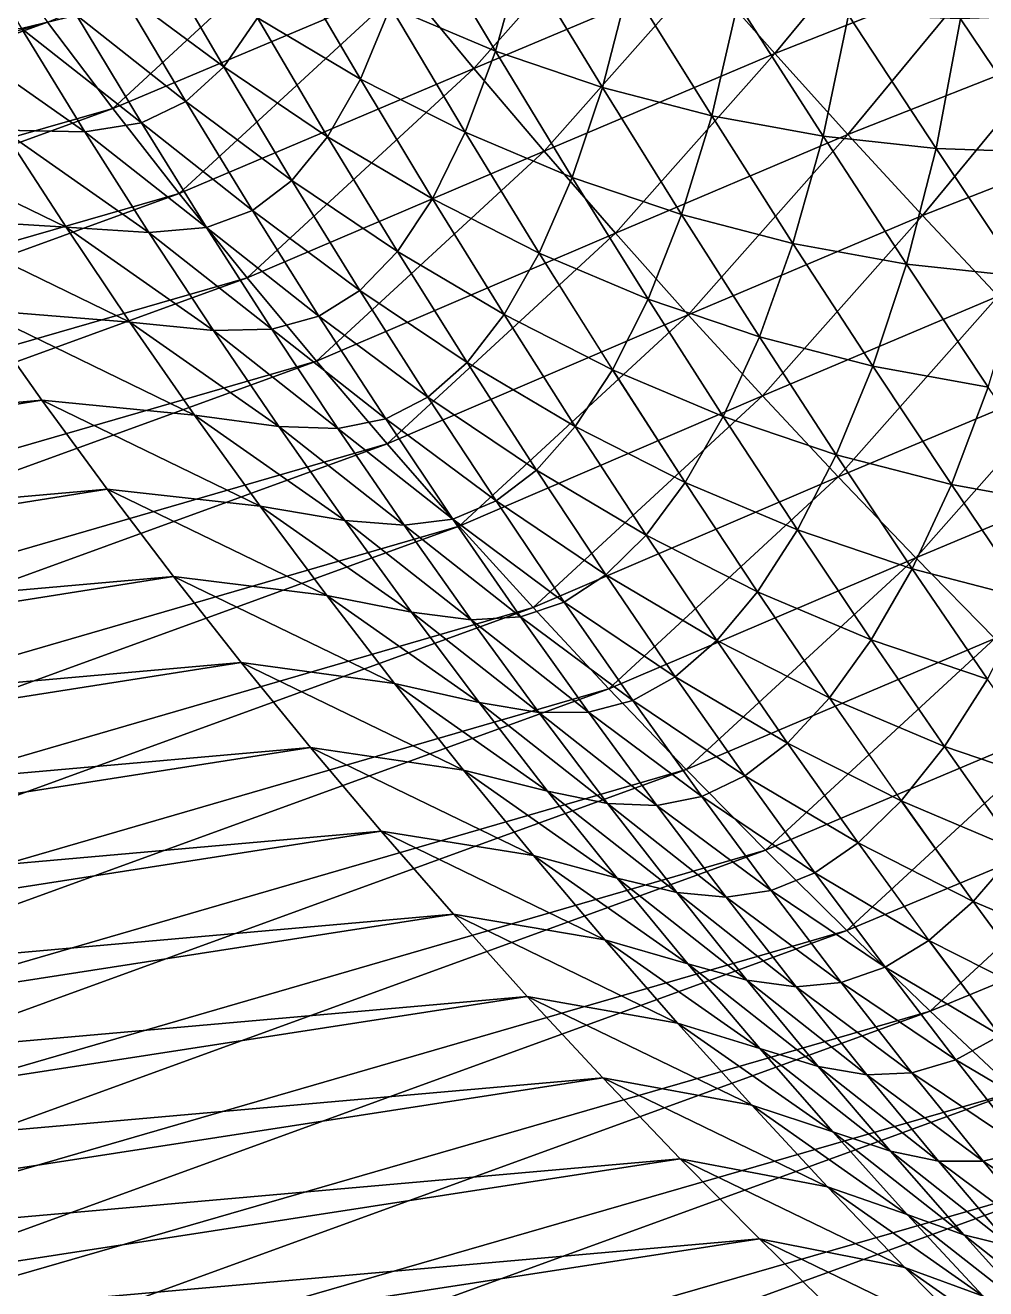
# Model space of a CAD drawing. Header units: metres. Extents: x -232 to 179, y -162 to 161.
# Drawn here: x -141.7 to -96.7, y -42.6 to 16.6 of the extents above; entities that cross this region are included whole.
import ezdxf

# ---------------------------------------------------------------- set-up
doc = ezdxf.new("R2010")
doc.units = ezdxf.units.M

msp = doc.modelspace()

# ---------------------------------------------------------------- linework, layer by layer
for points in [[(-123.93057, 18.436563, -687.2847), (-113.301544, 22.899097, -679.61456), (-120.70436, 14.535383, -680.35535), (-120.70426, 14.535483, -680.3552)], [(-109.98924, 19.06231, -672.77), (-120.70436, 14.535383, -680.35535), (-113.301544, 22.899097, -679.61456), (-113.301445, 22.899197, -679.61444)], [(-109.98924, 19.06231, -672.77), (-100.31637, 22.874342, -665.081), (-106.62234, 15.245121, -666.0044), (-106.62224, 15.245221, -666.0043)], [(-96.87651, 19.089619, -658.3832), (-106.62234, 15.245121, -666.0044), (-100.31637, 22.874342, -665.081), (-100.31627, 22.874441, -665.0809)], [(-140.67047, 16.711937, -701.2429), (-127.10325, 22.374598, -694.3119), (-137.61623, 12.66824, -694.1061), (-137.61612, 12.66834, -694.10596)], [(-123.93057, 18.436563, -687.2847), (-137.61623, 12.66824, -694.1061), (-127.10325, 22.374598, -694.3119), (-127.10315, 22.374697, -694.31177)], [(-96.87651, 19.089619, -658.3832), (-87.5281, 22.40032, -650.8835), (-93.379425, 15.30895, -651.7474), (-93.379326, 15.309051, -651.74725)], [(-141.8992, 16.410225, -771.01294), (-139.31757, 17.03048, -784.5432), (-144.8579, 21.390797, -778.9458), (-144.85779, 21.390896, -778.9457)], [(-123.36061, 21.492264, -843.8396), (-124.61569, 17.419575, -831.6892), (-119.701904, 15.342449, -835.61664), (-119.701805, 15.342549, -835.6165)], [(-119.701904, 15.342449, -835.61664), (-118.45021, 19.824188, -847.52826), (-123.36061, 21.492264, -843.8396), (-123.36051, 21.492363, -843.8395)], [(-140.67047, 16.711937, -701.2429), (-207.44894, -2.3982658, -686.5852), (-143.66872, 20.812828, -708.49963), (-143.66861, 20.812927, -708.4995)], [(-135.62943, 20.124596, -810.5996), (-137.311, 18.254257, -797.6897), (-132.4237, 14.618065, -802.5056), (-132.4236, 14.618165, -802.5055)], [(-132.4237, 14.618065, -802.5056), (-130.8488, 16.902214, -815.11664), (-135.62943, 20.124596, -810.5996), (-135.62932, 20.124695, -810.5995)], [(-129.4315, 19.864582, -827.6029), (-130.8488, 16.902214, -815.11664), (-126.02142, 14.040588, -819.4507), (-126.021324, 14.0406885, -819.45056)], [(-126.02142, 14.040588, -819.4507), (-124.61569, 17.419575, -831.6892), (-129.4315, 19.864582, -827.6029), (-129.4314, 19.864681, -827.6028)], [(-118.45021, 19.824188, -847.52826), (-119.701904, 15.342449, -835.61664), (-114.68512, 13.638233, -839.3852), (-114.68502, 13.638333, -839.3851)], [(-114.68512, 13.638233, -839.3852), (-113.441696, 18.52481, -851.05774), (-118.45021, 19.824188, -847.52826), (-118.45011, 19.824287, -847.52814)], [(-120.70436, 14.535383, -680.35535), (-109.98924, 19.06231, -672.77), (-117.42119, 10.665674, -673.5137), (-117.42109, 10.665774, -673.51355)], [(-106.62234, 15.245121, -666.0044), (-117.42119, 10.665674, -673.5137), (-109.98924, 19.06231, -672.77), (-109.98914, 19.062408, -672.7699)], [(-106.62234, 15.245121, -666.0044), (-96.87651, 19.089619, -658.3832), (-103.19714, 11.442658, -659.30865), (-103.197044, 11.442759, -659.30853)], [(-93.379425, 15.30895, -651.7474), (-103.19714, 11.442658, -659.30865), (-96.87651, 19.089619, -658.3832), (-96.87641, 19.089718, -658.38306)], [(-137.61623, 12.66824, -694.1061), (-123.93057, 18.436563, -687.2847), (-134.50285, 8.675446, -687.0778), (-134.50275, 8.675546, -687.0777)], [(-120.70436, 14.535383, -680.35535), (-134.50285, 8.675446, -687.0778), (-123.93057, 18.436563, -687.2847), (-123.93047, 18.436663, -687.2846)], [(-113.441696, 18.52481, -851.05774), (-114.68512, 13.638233, -839.3852), (-109.568085, 12.310699, -842.9911), (-109.567986, 12.3108, -842.99097)], [(-109.568085, 12.310699, -842.9911), (-108.343094, 17.596668, -854.42206), (-113.441696, 18.52481, -851.05774), (-113.4416, 18.52491, -851.0576)], [(-137.311, 18.254257, -797.6897), (-139.31757, 17.03048, -784.5432), (-134.19682, 12.98904, -789.7233), (-134.19672, 12.9891405, -789.7232)], [(-134.19682, 12.98904, -789.7233), (-132.4237, 14.618065, -802.5056), (-137.311, 18.254257, -797.6897), (-137.3109, 18.254356, -797.6896)], [(-124.61569, 17.419575, -831.6892), (-126.02142, 14.040588, -819.4507), (-121.11122, 11.547672, -823.617), (-121.11112, 11.547772, -823.6169)], [(-121.11122, 11.547672, -823.617), (-119.701904, 15.342449, -835.61664), (-124.61569, 17.419575, -831.6892), (-124.61559, 17.419674, -831.6891)], [(-108.343094, 17.596668, -854.42206), (-109.568085, 12.310699, -842.9911), (-104.35902, 11.36245, -846.42834), (-104.35892, 11.36255, -846.4282)], [(-104.35902, 11.36245, -846.42834), (-103.16611, 17.041046, -857.6141), (-108.343094, 17.596668, -854.42206), (-108.342995, 17.596767, -854.42194)], [(-207.44894, -2.3982658, -686.5852), (-140.67047, 16.711937, -701.2429), (-204.92824, -6.672943, -679.16437), (-204.92813, -6.672843, -679.16425)], [(-137.61623, 12.66824, -694.1061), (-204.92824, -6.672943, -679.16437), (-140.67047, 16.711937, -701.2429), (-140.67036, 16.712036, -701.2428)], [(-139.31757, 17.03048, -784.5432), (-141.8992, 16.410225, -771.01294), (-136.27837, 11.9865265, -776.6917), (-136.27826, 11.986627, -776.6916)], [(-136.27837, 11.9865265, -776.6917), (-134.19682, 12.98904, -789.7233), (-139.31757, 17.03048, -784.5432), (-139.31746, 17.030579, -784.5431)], [(-130.8488, 16.902214, -815.11664), (-132.4237, 14.618065, -802.5056), (-127.55827, 11.33852, -807.10284), (-127.558174, 11.33862, -807.1027)], [(-127.55827, 11.33852, -807.10284), (-126.02142, 14.040588, -819.4507), (-130.8488, 16.902214, -815.11664), (-130.8487, 16.902313, -815.1165)], [(-103.16611, 17.041046, -857.6141), (-104.35902, 11.36245, -846.42834), (-99.06986, 10.794792, -849.6896), (-99.06976, 10.794892, -849.68945)], [(-99.06986, 10.794792, -849.6896), (-97.92525, 16.857937, -860.62573), (-103.16611, 17.041046, -857.6141), (-103.16601, 17.041145, -857.61395)], [(-97.92525, 16.857937, -860.62573), (-99.06986, 10.794792, -849.6896), (-93.71547, 10.607712, -852.7664), (-93.71537, 10.607812, -852.7663)], [(-93.71547, 10.607712, -852.7664), (-92.63698, 17.046082, -863.4486), (-97.92525, 16.857937, -860.62573), (-97.92515, 16.858036, -860.6256)], [(-141.8992, 16.410225, -771.01294), (-145.6723, 16.307644, -756.77686), (-138.92297, 11.568291, -763.2641), (-138.92287, 11.568391, -763.264)], [(-142.75412, 11.648586, -749.11725), (-138.92297, 11.568291, -763.2641), (-145.6723, 16.307644, -756.77686), (-145.6722, 16.307743, -756.77673)], [(-138.92297, 11.568291, -763.2641), (-136.27837, 11.9865265, -776.6917), (-141.8992, 16.410225, -771.01294), (-141.8991, 16.410324, -771.0128)], [(-119.701904, 15.342449, -835.61664), (-121.11122, 11.547672, -823.617), (-116.10115, 9.429836, -827.62146), (-116.10105, 9.429936, -827.62134)], [(-116.10115, 9.429836, -827.62146), (-114.68512, 13.638233, -839.3852), (-119.701904, 15.342449, -835.61664), (-119.701805, 15.342549, -835.6165)], [(-117.42119, 10.665674, -673.5137), (-106.62234, 15.245121, -666.0044), (-114.0775, 6.8222694, -666.75037), (-114.0774, 6.8223696, -666.75024)], [(-103.19714, 11.442658, -659.30865), (-114.0775, 6.8222694, -666.75037), (-106.62234, 15.245121, -666.0044), (-106.62224, 15.245221, -666.0043)], [(-103.19714, 11.442658, -659.30865), (-93.379425, 15.30895, -651.7474), (-99.70981, 7.6501966, -652.6743), (-99.70971, 7.6502967, -652.6742)], [(-89.821075, 11.527725, -645.16534), (-99.70981, 7.6501966, -652.6743), (-93.379425, 15.30895, -651.7474), (-93.379326, 15.309051, -651.74725)], [(-134.50285, 8.675446, -687.0778), (-120.70436, 14.535383, -680.35535), (-131.32713, 4.727659, -680.1474), (-131.32703, 4.7277594, -680.1473)], [(-132.4237, 14.618065, -802.5056), (-134.19682, 12.98904, -789.7233), (-129.23102, 9.294445, -794.61664), (-129.23091, 9.294545, -794.6165)], [(-129.23102, 9.294445, -794.61664), (-127.55827, 11.33852, -807.10284), (-132.4237, 14.618065, -802.5056), (-132.4236, 14.618165, -802.5055)], [(-117.42119, 10.665674, -673.5137), (-131.32713, 4.727659, -680.1474), (-120.70436, 14.535383, -680.35535), (-120.70426, 14.535483, -680.3552)], [(-126.02142, 14.040588, -819.4507), (-127.55827, 11.33852, -807.10284), (-122.64526, 8.426125, -811.51373), (-122.645164, 8.426225, -811.5136)], [(-122.64526, 8.426125, -811.51373), (-121.11122, 11.547672, -823.617), (-126.02142, 14.040588, -819.4507), (-126.021324, 14.0406885, -819.45056)], [(-114.68512, 13.638233, -839.3852), (-116.10115, 9.429836, -827.62146), (-110.98604, 7.6922264, -831.46387), (-110.98594, 7.6923265, -831.46375)], [(-110.98604, 7.6922264, -831.46387), (-109.568085, 12.310699, -842.9911), (-114.68512, 13.638233, -839.3852), (-114.68502, 13.638333, -839.3851)], [(-204.92824, -6.672943, -679.16437), (-137.61623, 12.66824, -694.1061), (-202.29451, -10.869671, -671.88306), (-202.2944, -10.869571, -671.88293)], [(-134.50285, 8.675446, -687.0778), (-202.29451, -10.869671, -671.88306), (-137.61623, 12.66824, -694.1061), (-137.61612, 12.66834, -694.10596)], [(-134.19682, 12.98904, -789.7233), (-136.27837, 11.9865265, -776.6917), (-131.08318, 7.886345, -781.9471), (-131.08307, 7.886445, -781.94696)], [(-131.08318, 7.886345, -781.9471), (-129.23102, 9.294445, -794.61664), (-134.19682, 12.98904, -789.7233), (-134.19672, 12.9891405, -789.7232)], [(-146.87737, 7.5369186, -725.8457), (-139.80276, 7.1004333, -741.6145), (-149.77057, 11.937614, -733.2862), (-149.77046, 11.937715, -733.2861)], [(-142.75412, 11.648586, -749.11725), (-149.77057, 11.937614, -733.2862), (-139.80276, 7.1004333, -741.6145), (-139.80266, 7.1005335, -741.6144)], [(-136.27837, 11.9865265, -776.6917), (-138.92297, 11.568291, -763.2641), (-133.2283, 7.086479, -769.01746), (-133.2282, 7.0865793, -769.01733)], [(-133.2283, 7.086479, -769.01746), (-131.08318, 7.886345, -781.9471), (-136.27837, 11.9865265, -776.6917), (-136.27826, 11.986627, -776.6916)], [(-109.568085, 12.310699, -842.9911), (-110.98604, 7.6922264, -831.46387), (-105.768745, 6.3386765, -835.14044), (-105.76865, 6.3387766, -835.1403)], [(-105.768745, 6.3386765, -835.14044), (-104.35902, 11.36245, -846.42834), (-109.568085, 12.310699, -842.9911), (-109.567986, 12.3108, -842.99097)], [(-139.80276, 7.1004333, -741.6145), (-135.92485, 6.8530846, -755.6814), (-142.75412, 11.648586, -749.11725), (-142.75401, 11.648686, -749.1171)], [(-138.92297, 11.568291, -763.2641), (-142.75412, 11.648586, -749.11725), (-135.92485, 6.8530846, -755.6814), (-135.92474, 6.8531847, -755.6813)], [(-135.92485, 6.8530846, -755.6814), (-133.2283, 7.086479, -769.01746), (-138.92297, 11.568291, -763.2641), (-138.92287, 11.568391, -763.264)], [(-127.55827, 11.33852, -807.10284), (-129.23102, 9.294445, -794.61664), (-124.287445, 5.962219, -799.28766), (-124.287346, 5.9623194, -799.28754)], [(-124.287445, 5.962219, -799.28766), (-122.64526, 8.426125, -811.51373), (-127.55827, 11.33852, -807.10284), (-127.558174, 11.33862, -807.1027)], [(-121.11122, 11.547672, -823.617), (-122.64526, 8.426125, -811.51373), (-117.64796, 5.8889847, -815.75397), (-117.64786, 5.889085, -815.75385)], [(-117.64796, 5.8889847, -815.75397), (-116.10115, 9.429836, -827.62146), (-121.11122, 11.547672, -823.617), (-121.11112, 11.547772, -823.6169)], [(-114.0775, 6.8222694, -666.75037), (-103.19714, 11.442658, -659.30865), (-110.66964, 3.000224, -660.0564), (-110.66954, 3.000324, -660.0563)], [(-99.70981, 7.6501966, -652.6743), (-110.66964, 3.000224, -660.0564), (-103.19714, 11.442658, -659.30865), (-103.197044, 11.442759, -659.30853)], [(-104.35902, 11.36245, -846.42834), (-105.768745, 6.3386765, -835.14044), (-100.457596, 5.371849, -838.645), (-100.4575, 5.371949, -838.6449)], [(-100.457596, 5.371849, -838.645), (-99.06986, 10.794792, -849.6896), (-104.35902, 11.36245, -846.42834), (-104.35892, 11.36255, -846.4282)], [(-99.70981, 7.6501966, -652.6743), (-89.821075, 11.527725, -645.16534), (-96.15634, 3.8630824, -646.093), (-96.15624, 3.8631823, -646.0929)], [(-131.32713, 4.727659, -680.1474), (-117.42119, 10.665674, -673.5137), (-128.08578, 0.81933784, -673.30493), (-128.08568, 0.81943786, -673.3048)], [(-114.0775, 6.8222694, -666.75037), (-128.08578, 0.81933784, -673.30493), (-117.42119, 10.665674, -673.5137), (-117.42109, 10.665774, -673.51355)], [(-99.06986, 10.794792, -849.6896), (-100.457596, 5.371849, -838.645), (-95.0648, 4.7930603, -841.9701), (-95.0647, 4.7931604, -841.97)], [(-95.0648, 4.7930603, -841.9701), (-93.71547, 10.607712, -852.7664), (-99.06986, 10.794792, -849.6896), (-99.06976, 10.794892, -849.68945)], [(-129.23102, 9.294445, -794.61664), (-131.08318, 7.886345, -781.9471), (-126.0452, 4.1380463, -786.9115), (-126.0451, 4.1381464, -786.9114)], [(-126.0452, 4.1380463, -786.9115), (-124.287445, 5.962219, -799.28766), (-129.23102, 9.294445, -794.61664), (-129.23091, 9.294545, -794.6165)], [(-116.10115, 9.429836, -827.62146), (-117.64796, 5.8889847, -815.75397), (-112.549, 3.7335777, -819.82947), (-112.548904, 3.7336776, -819.82935)], [(-112.549, 3.7335777, -819.82947), (-110.98604, 7.6922264, -831.46387), (-116.10115, 9.429836, -827.62146), (-116.10105, 9.429936, -827.62134)], [(-202.29451, -10.869671, -671.88306), (-134.50285, 8.675446, -687.0778), (-199.54604, -14.995256, -664.7294), (-199.54593, -14.995156, -664.72925)], [(-131.32713, 4.727659, -680.1474), (-199.54604, -14.995256, -664.7294), (-134.50285, 8.675446, -687.0778), (-134.50275, 8.675546, -687.0777)], [(-122.64526, 8.426125, -811.51373), (-124.287445, 5.962219, -799.28766), (-119.2955, 3.0030441, -803.7694), (-119.2954, 3.003144, -803.7693)], [(-119.2955, 3.0030441, -803.7694), (-117.64796, 5.8889847, -815.75397), (-122.64526, 8.426125, -811.51373), (-122.645164, 8.426225, -811.5136)], [(-131.08318, 7.886345, -781.9471), (-133.2283, 7.086479, -769.01746), (-127.96486, 2.9324303, -774.3419), (-127.96476, 2.9325302, -774.3418)], [(-127.96486, 2.9324303, -774.3419), (-126.0452, 4.1380463, -786.9115), (-131.08318, 7.886345, -781.9471), (-131.08307, 7.886445, -781.94696)], [(-143.93419, 3.224205, -718.5412), (-136.81456, 2.6536407, -734.25336), (-146.87737, 7.5369186, -725.8457), (-146.87726, 7.537019, -725.8456)], [(-139.80276, 7.1004333, -741.6145), (-146.87737, 7.5369186, -725.8457), (-136.81456, 2.6536407, -734.25336), (-136.81445, 2.6537406, -734.25323)], [(-110.98604, 7.6922264, -831.46387), (-112.549, 3.7335777, -819.82947), (-107.34317, 1.9651413, -823.74), (-107.34307, 1.9652413, -823.73987)], [(-107.34317, 1.9651413, -823.74), (-105.768745, 6.3386765, -835.14044), (-110.98604, 7.6922264, -831.46387), (-110.98594, 7.6923265, -831.46375)], [(-110.66964, 3.000224, -660.0564), (-99.70981, 7.6501966, -652.6743), (-107.19383, -0.8052592, -653.4232), (-107.19373, -0.8051592, -653.4231)], [(-96.15634, 3.8630824, -646.093), (-107.19383, -0.8052592, -653.4232), (-99.70981, 7.6501966, -652.6743), (-99.70971, 7.6502967, -652.6742)], [(-136.81456, 2.6536407, -734.25336), (-132.90076, 2.253868, -748.24854), (-139.80276, 7.1004333, -741.6145), (-139.80266, 7.1005335, -741.6144)], [(-135.92485, 6.8530846, -755.6814), (-139.80276, 7.1004333, -741.6145), (-132.90076, 2.253868, -748.24854), (-132.90065, 2.253968, -748.2484)], [(-133.2283, 7.086479, -769.01746), (-135.92485, 6.8530846, -755.6814), (-130.16269, 2.3181763, -761.5029), (-130.16258, 2.3182762, -761.5028)], [(-132.90076, 2.253868, -748.24854), (-130.16269, 2.3181763, -761.5029), (-135.92485, 6.8530846, -755.6814), (-135.92474, 6.8531847, -755.6813)], [(-130.16269, 2.3181763, -761.5029), (-127.96486, 2.9324303, -774.3419), (-133.2283, 7.086479, -769.01746), (-133.2282, 7.0865793, -769.01733)], [(-128.08578, 0.81933784, -673.30493), (-114.0775, 6.8222694, -666.75037), (-124.77538, -3.0548, -666.54095), (-124.77528, -3.0547001, -666.54083)], [(-110.66964, 3.000224, -660.0564), (-124.77538, -3.0548, -666.54095), (-114.0775, 6.8222694, -666.75037), (-114.0774, 6.8223696, -666.75024)], [(-124.287445, 5.962219, -799.28766), (-126.0452, 4.1380463, -786.9115), (-121.029755, 0.75738525, -791.65045), (-121.029655, 0.7574853, -791.6503)], [(-121.029755, 0.75738525, -791.65045), (-119.2955, 3.0030441, -803.7694), (-124.287445, 5.962219, -799.28766), (-124.287346, 5.9623194, -799.28754)], [(-105.768745, 6.3386765, -835.14044), (-107.34317, 1.9651413, -823.74), (-102.0333, 0.58758545, -827.4818), (-102.0332, 0.58768547, -827.4817)], [(-102.0333, 0.58758545, -827.4818), (-100.457596, 5.371849, -838.645), (-105.768745, 6.3386765, -835.14044), (-105.76865, 6.3387766, -835.1403)], [(-117.64796, 5.8889847, -815.75397), (-119.2955, 3.0030441, -803.7694), (-114.217926, 0.425148, -808.07776), (-114.21783, 0.425248, -808.07764)], [(-114.217926, 0.425148, -808.07776), (-112.549, 3.7335777, -819.82947), (-117.64796, 5.8889847, -815.75397), (-117.64786, 5.889085, -815.75385)], [(-100.457596, 5.371849, -838.645), (-102.0333, 0.58758545, -827.4818), (-96.62793, -0.39639282, -831.0486), (-96.62783, -0.39629284, -831.04846)], [(-96.62793, -0.39639282, -831.0486), (-95.0648, 4.7930603, -841.9701), (-100.457596, 5.371849, -838.645), (-100.4575, 5.371949, -838.6449)], [(-199.54604, -14.995256, -664.7294), (-131.32713, 4.727659, -680.1474), (-196.68085, -19.056059, -657.69226), (-196.68074, -19.05596, -657.69214)], [(-128.08578, 0.81933784, -673.30493), (-196.68085, -19.056059, -657.69226), (-131.32713, 4.727659, -680.1474), (-131.32703, 4.7277594, -680.1473)], [(-126.0452, 4.1380463, -786.9115), (-127.96486, 2.9324303, -774.3419), (-122.86069, -0.8651123, -779.3716), (-122.86059, -0.8650123, -779.37146)], [(-122.86069, -0.8651123, -779.3716), (-121.029755, 0.75738525, -791.65045), (-126.0452, 4.1380463, -786.9115), (-126.0451, 4.1381464, -786.9114)], [(-112.549, 3.7335777, -819.82947), (-114.217926, 0.425148, -808.07776), (-109.03707, -1.7648811, -812.2187), (-109.03697, -1.7647811, -812.21857)], [(-109.03707, -1.7648811, -812.2187), (-107.34317, 1.9651413, -823.74), (-112.549, 3.7335777, -819.82947), (-112.548904, 3.7336776, -819.82935)], [(-107.19383, -0.8052592, -653.4232), (-96.15634, 3.8630824, -646.093), (-103.64611, -4.5988736, -646.84247), (-103.64601, -4.5987735, -646.84235)], [(-92.53259, 0.07676351, -639.55676), (-103.64611, -4.5988736, -646.84247), (-96.15634, 3.8630824, -646.093), (-96.15624, 3.8631823, -646.0929)], [(-143.93419, 3.224205, -718.5412), (-204.92824, -6.6729126, -679.16437), (-140.93793, -1.0083809, -711.3596), (-140.93782, -1.0082809, -711.3595)], [(-140.93793, -1.0083809, -711.3596), (-133.78606, -1.700489, -727.02014), (-143.93419, 3.224205, -718.5412), (-143.93408, 3.224305, -718.5411)], [(-136.81456, 2.6536407, -734.25336), (-143.93419, 3.224205, -718.5412), (-133.78606, -1.700489, -727.02014), (-133.78595, -1.700389, -727.02)], [(-124.77538, -3.0548, -666.54095), (-110.66964, 3.000224, -660.0564), (-121.39239, -6.8998117, -659.8465), (-121.39229, -6.8997116, -659.8464)], [(-107.19383, -0.8052592, -653.4232), (-121.39239, -6.8998117, -659.8465), (-110.66964, 3.000224, -660.0564), (-110.66954, 3.000324, -660.0563)], [(-119.2955, 3.0030441, -803.7694), (-121.029755, 0.75738525, -791.65045), (-115.965256, -2.2448044, -796.1973), (-115.96516, -2.2447045, -796.1972)], [(-115.965256, -2.2448044, -796.1973), (-114.217926, 0.425148, -808.07776), (-119.2955, 3.0030441, -803.7694), (-119.2954, 3.003144, -803.7693)], [(-133.78606, -1.700489, -727.02014), (-129.84677, -2.2391243, -740.9506), (-136.81456, 2.6536407, -734.25336), (-136.81445, 2.6537406, -734.25323)], [(-132.90076, 2.253868, -748.24854), (-136.81456, 2.6536407, -734.25336), (-129.84677, -2.2391243, -740.9506), (-129.84666, -2.2390244, -740.9505)], [(-127.96486, 2.9324303, -774.3419), (-130.16269, 2.3181763, -761.5029), (-124.836914, -1.8850784, -766.89044), (-124.836815, -1.8849784, -766.8903)], [(-124.836914, -1.8850784, -766.89044), (-122.86069, -0.8651123, -779.3716), (-127.96486, 2.9324303, -774.3419), (-127.96476, 2.9325302, -774.3418)], [(-130.16269, 2.3181763, -761.5029), (-132.90076, 2.253868, -748.24854), (-127.07725, -2.3293304, -754.1321), (-127.07715, -2.3292305, -754.13196)], [(-129.84677, -2.2391243, -740.9506), (-127.07725, -2.3293304, -754.1321), (-132.90076, 2.253868, -748.24854), (-132.90065, 2.253968, -748.2484)], [(-127.07725, -2.3293304, -754.1321), (-124.836914, -1.8850784, -766.89044), (-130.16269, 2.3181763, -761.5029), (-130.16258, 2.3182762, -761.5028)], [(-107.34317, 1.9651413, -823.74), (-109.03707, -1.7648811, -812.2187), (-103.747604, -3.561718, -816.1921), (-103.747505, -3.561618, -816.19196)], [(-103.747604, -3.561718, -816.1921), (-102.0333, 0.58758545, -827.4818), (-107.34317, 1.9651413, -823.74), (-107.34307, 1.9652413, -823.73987)], [(-196.68085, -19.056059, -657.69226), (-128.08578, 0.81933784, -673.30493), (-193.69676, -23.058, -650.7614), (-193.69666, -23.057901, -650.7613)], [(-124.77538, -3.0548, -666.54095), (-193.69676, -23.058, -650.7614), (-128.08578, 0.81933784, -673.30493), (-128.08568, 0.81943786, -673.3048)], [(-121.029755, 0.75738525, -791.65045), (-122.86069, -0.8651123, -779.3716), (-117.779366, -4.290184, -784.1727), (-117.77927, -4.290084, -784.1726)], [(-117.779366, -4.290184, -784.1727), (-115.965256, -2.2448044, -796.1973), (-121.029755, 0.75738525, -791.65045), (-121.029655, 0.7574853, -791.6503)], [(-114.217926, 0.425148, -808.07776), (-115.965256, -2.2448044, -796.1973), (-110.81387, -4.860176, -800.56836), (-110.813774, -4.860076, -800.56824)], [(-110.81387, -4.860176, -800.56836), (-109.03707, -1.7648811, -812.2187), (-114.217926, 0.425148, -808.07776), (-114.21783, 0.425248, -808.07764)], [(-102.0333, 0.58758545, -827.4818), (-103.747604, -3.561718, -816.1921), (-98.352455, -4.961399, -819.994), (-98.352356, -4.961299, -819.9939)], [(-103.64611, -4.5988736, -646.84247), (-92.53259, 0.07676351, -639.55676), (-100.02236, -8.385193, -640.3062), (-100.02226, -8.385093, -640.3061)], [(-98.352455, -4.961399, -819.994), (-96.62793, -0.39639282, -831.0486), (-102.0333, 0.58758545, -827.4818), (-102.0332, 0.58768547, -827.4817)], [(-88.83417, -3.713365, -633.0576), (-100.02236, -8.385193, -640.3062), (-92.53259, 0.07676351, -639.55676), (-92.53249, 0.07686351, -639.55664)], [(-96.62793, -0.39639282, -831.0486), (-98.352455, -4.961399, -819.994), (-92.86027, -5.9611855, -823.61804), (-92.86017, -5.9610853, -823.6179)], [(-202.29451, -10.86964, -671.88306), (-140.93793, -1.0083809, -711.3596), (-204.92824, -6.6729126, -679.16437), (-204.92813, -6.6728125, -679.16425)], [(-140.93793, -1.0083809, -711.3596), (-202.29451, -10.86964, -671.88306), (-137.88544, -5.1680374, -704.289), (-137.88533, -5.1679373, -704.2889)], [(-137.88544, -5.1680374, -704.289), (-130.7138, -5.969944, -719.9021), (-140.93793, -1.0083809, -711.3596), (-140.93782, -1.0082809, -711.3595)], [(-133.78606, -1.700489, -727.02014), (-140.93793, -1.0083809, -711.3596), (-130.7138, -5.969944, -719.9021), (-130.7137, -5.969844, -719.902)], [(-122.86069, -0.8651123, -779.3716), (-124.836914, -1.8850784, -766.89044), (-119.67228, -5.7276115, -771.9796), (-119.67218, -5.7275114, -771.9795)], [(-119.67228, -5.7276115, -771.9796), (-117.779366, -4.290184, -784.1727), (-122.86069, -0.8651123, -779.3716), (-122.86059, -0.8650123, -779.37146)], [(-121.39239, -6.8998117, -659.8465), (-107.19383, -0.8052592, -653.4232), (-117.93312, -10.720564, -653.213), (-117.93302, -10.720464, -653.2129)], [(-103.64611, -4.5988736, -646.84247), (-117.93312, -10.720564, -653.213), (-107.19383, -0.8052592, -653.4232), (-107.19373, -0.8051592, -653.4231)], [(-130.7138, -5.969944, -719.9021), (-126.75917, -6.6347427, -733.77423), (-133.78606, -1.700489, -727.02014), (-133.78595, -1.700389, -727.02)], [(-129.84677, -2.2391243, -740.9506), (-133.78606, -1.700489, -727.02014), (-126.75917, -6.6347427, -733.77423), (-126.75907, -6.6346426, -733.7741)], [(-109.03707, -1.7648811, -812.2187), (-110.81387, -4.860176, -800.56836), (-105.55771, -7.0820312, -804.7695), (-105.55761, -7.081931, -804.76935)], [(-105.55771, -7.0820312, -804.7695), (-103.747604, -3.561718, -816.1921), (-109.03707, -1.7648811, -812.2187), (-109.03697, -1.7647811, -812.21857)], [(-126.75917, -6.6347427, -733.77423), (-123.96776, -6.866001, -746.89026), (-129.84677, -2.2391243, -740.9506), (-129.84666, -2.2390244, -740.9505)], [(-127.07725, -2.3293304, -754.1321), (-129.84677, -2.2391243, -740.9506), (-123.96776, -6.866001, -746.89026), (-123.96766, -6.865901, -746.89014)], [(-124.836914, -1.8850784, -766.89044), (-127.07725, -2.3293304, -754.1321), (-121.69474, -6.577347, -759.57697), (-121.69464, -6.5772467, -759.57684)], [(-123.96776, -6.866001, -746.89026), (-121.69474, -6.577347, -759.57697), (-127.07725, -2.3293304, -754.1321), (-127.07715, -2.3292305, -754.13196)], [(-121.69474, -6.577347, -759.57697), (-119.67228, -5.7276115, -771.9796), (-124.836914, -1.8850784, -766.89044), (-124.836815, -1.8849784, -766.8903)], [(-115.965256, -2.2448044, -796.1973), (-117.779366, -4.290184, -784.1727), (-112.64833, -7.331814, -788.77936), (-112.64823, -7.3317137, -788.77924)], [(-112.64833, -7.331814, -788.77936), (-110.81387, -4.860176, -800.56836), (-115.965256, -2.2448044, -796.1973), (-115.96516, -2.2447045, -796.1972)], [(-193.69676, -23.058, -650.7614), (-124.77538, -3.0548, -666.54095), (-190.59116, -27.006674, -643.9271), (-190.59105, -27.006575, -643.927)], [(-121.39239, -6.8998117, -659.8465), (-190.59116, -27.006674, -643.9271), (-124.77538, -3.0548, -666.54095), (-124.77528, -3.0547001, -666.54083)], [(-103.747604, -3.561718, -816.1921), (-105.55771, -7.0820312, -804.7695), (-100.19136, -8.904991, -808.8006), (-100.19126, -8.904891, -808.8005)], [(-100.19136, -8.904991, -808.8006), (-98.352455, -4.961399, -819.994), (-103.747604, -3.561718, -816.1921), (-103.747505, -3.561618, -816.19196)], [(-100.02236, -8.385193, -640.3062), (-88.83417, -3.713365, -633.0576), (-96.31819, -12.168821, -633.80646), (-96.31809, -12.168721, -633.80634)], [(-117.779366, -4.290184, -784.1727), (-119.67228, -5.7276115, -771.9796), (-114.53075, -9.19326, -776.8377), (-114.53065, -9.19316, -776.8376)], [(-117.93312, -10.720564, -653.213), (-103.64611, -4.5988736, -646.84247), (-114.393654, -14.521803, -646.63214), (-114.393555, -14.521703, -646.632)], [(-114.53075, -9.19326, -776.8377), (-112.64833, -7.331814, -788.77936), (-117.779366, -4.290184, -784.1727), (-117.77927, -4.290084, -784.1726)], [(-100.02236, -8.385193, -640.3062), (-114.393654, -14.521803, -646.63214), (-103.64611, -4.5988736, -646.84247), (-103.64601, -4.5987735, -646.84235)], [(-199.54604, -14.995226, -664.7294), (-137.88544, -5.1680374, -704.289), (-202.29451, -10.86964, -671.88306), (-202.2944, -10.86954, -671.88293)], [(-137.88544, -5.1680374, -704.289), (-199.54604, -14.995226, -664.7294), (-134.77359, -9.261457, -697.3182), (-134.77348, -9.261357, -697.31805)], [(-134.77359, -9.261457, -697.3182), (-127.59441, -10.162067, -712.8873), (-137.88544, -5.1680374, -704.289), (-137.88533, -5.1679373, -704.2889)], [(-130.7138, -5.969944, -719.9021), (-137.88544, -5.1680374, -704.289), (-127.59441, -10.162067, -712.8873), (-127.594315, -10.161967, -712.8872)], [(-110.81387, -4.860176, -800.56836), (-112.64833, -7.331814, -788.77936), (-107.429276, -9.981537, -793.20776), (-107.42918, -9.981437, -793.20764)], [(-107.429276, -9.981537, -793.20776), (-105.55771, -7.0820312, -804.7695), (-110.81387, -4.860176, -800.56836), (-110.813774, -4.860076, -800.56824)], [(-98.352455, -4.961399, -819.994), (-100.19136, -8.904991, -808.8006), (-94.71779, -10.325027, -812.6578), (-94.71769, -10.324927, -812.65765)], [(-94.71779, -10.325027, -812.6578), (-92.86027, -5.9611855, -823.61804), (-98.352455, -4.961399, -819.994), (-98.352356, -4.961299, -819.9939)], [(-119.67228, -5.7276115, -771.9796), (-121.69474, -6.577347, -759.57697), (-116.47511, -10.460808, -764.72034), (-116.47501, -10.460708, -764.7202)], [(-116.47511, -10.460808, -764.72034), (-114.53075, -9.19326, -776.8377), (-119.67228, -5.7276115, -771.9796), (-119.67218, -5.7275114, -771.9795)], [(-127.59441, -10.162067, -712.8873), (-123.634315, -10.941139, -726.7067), (-130.7138, -5.969944, -719.9021), (-130.7137, -5.969844, -719.902)], [(-126.75917, -6.6347427, -733.77423), (-130.7138, -5.969944, -719.9021), (-123.634315, -10.941139, -726.7067), (-123.63422, -10.941039, -726.7066)], [(-190.59116, -27.006674, -643.9271), (-121.39239, -6.8998117, -659.8465), (-187.3612, -30.90738, -637.18005), (-187.3611, -30.90728, -637.17993)], [(-117.93312, -10.720564, -653.213), (-187.3612, -30.90738, -637.18005), (-121.39239, -6.8998117, -659.8465), (-121.39229, -6.8997116, -659.8464)], [(-123.634315, -10.941139, -726.7067), (-120.83031, -11.300861, -739.7642), (-126.75917, -6.6347427, -733.77423), (-126.75907, -6.6346426, -733.7741)], [(-123.96776, -6.866001, -746.89026), (-126.75917, -6.6347427, -733.77423), (-120.83031, -11.300861, -739.7642), (-120.83021, -11.300761, -739.7641)], [(-121.69474, -6.577347, -759.57697), (-123.96776, -6.866001, -746.89026), (-118.533936, -11.154507, -752.387), (-118.53384, -11.154407, -752.3869)], [(-120.83031, -11.300861, -739.7642), (-118.533936, -11.154507, -752.387), (-123.96776, -6.866001, -746.89026), (-123.96766, -6.865901, -746.89014)], [(-118.533936, -11.154507, -752.387), (-116.47511, -10.460808, -764.72034), (-121.69474, -6.577347, -759.57697), (-121.69464, -6.5772467, -759.57684)], [(-105.55771, -7.0820312, -804.7695), (-107.429276, -9.981537, -793.20776), (-102.10406, -12.232574, -797.4641), (-102.10396, -12.232474, -797.464)], [(-102.10406, -12.232574, -797.4641), (-100.19136, -8.904991, -808.8006), (-105.55771, -7.0820312, -804.7695), (-105.55761, -7.081931, -804.76935)], [(-112.64833, -7.331814, -788.77936), (-114.53075, -9.19326, -776.8377), (-109.33894, -12.270927, -781.4989), (-109.338844, -12.270827, -781.4988)], [(-109.33894, -12.270927, -781.4989), (-107.429276, -9.981537, -793.20776), (-112.64833, -7.331814, -788.77936), (-112.64823, -7.3317137, -788.77924)], [(-114.393654, -14.521803, -646.63214), (-100.02236, -8.385193, -640.3062), (-110.769905, -18.308123, -640.0959), (-110.769806, -18.308023, -640.09576)], [(-96.31819, -12.168821, -633.80646), (-110.769905, -18.308123, -640.0959), (-100.02236, -8.385193, -640.3062), (-100.02226, -8.385093, -640.3061)], [(-196.68085, -19.056028, -657.69226), (-134.77359, -9.261457, -697.3182), (-199.54604, -14.995226, -664.7294), (-199.54593, -14.995126, -664.72925)], [(-134.77359, -9.261457, -697.3182), (-196.68085, -19.056028, -657.69226), (-131.59915, -13.294886, -690.43665), (-131.59904, -13.2947855, -690.4365)], [(-131.59915, -13.294886, -690.43665), (-124.424515, -14.283663, -705.965), (-134.77359, -9.261457, -697.3182), (-134.77348, -9.261357, -697.31805)], [(-127.59441, -10.162067, -712.8873), (-134.77359, -9.261457, -697.3182), (-124.424515, -14.283663, -705.965), (-124.424416, -14.283563, -705.9649)], [(-114.53075, -9.19326, -776.8377), (-116.47511, -10.460808, -764.72034), (-111.27883, -13.963356, -769.6301), (-111.27873, -13.963256, -769.63)], [(-111.27883, -13.963356, -769.6301), (-109.33894, -12.270927, -781.4989), (-114.53075, -9.19326, -776.8377), (-114.53065, -9.19316, -776.8376)], [(-100.19136, -8.904991, -808.8006), (-102.10406, -12.232574, -797.4641), (-96.66721, -14.079491, -801.5482), (-96.667114, -14.079391, -801.5481)], [(-96.66721, -14.079491, -801.5482), (-94.71779, -10.325027, -812.6578), (-100.19136, -8.904991, -808.8006), (-100.19126, -8.904891, -808.8005)], [(-107.429276, -9.981537, -793.20776), (-109.33894, -12.270927, -781.4989), (-104.05806, -14.952038, -785.9798), (-104.05796, -14.951938, -785.9797)], [(-104.05806, -14.952038, -785.9798), (-102.10406, -12.232574, -797.4641), (-107.429276, -9.981537, -793.20776), (-107.42918, -9.981437, -793.20764)], [(-124.424515, -14.283663, -705.965), (-120.468605, -15.165794, -719.7365), (-127.59441, -10.162067, -712.8873), (-127.594315, -10.161967, -712.8872)], [(-123.634315, -10.941139, -726.7067), (-127.59441, -10.162067, -712.8873), (-120.468605, -15.165794, -719.7365), (-120.468506, -15.165694, -719.7364)], [(-116.47511, -10.460808, -764.72034), (-118.533936, -11.154507, -752.387), (-113.26457, -15.07497, -757.57947), (-113.26447, -15.07487, -757.57935)], [(-113.26457, -15.07497, -757.57947), (-111.27883, -13.963356, -769.6301), (-116.47511, -10.460808, -764.72034), (-116.47501, -10.460708, -764.7202)], [(-187.3612, -30.90738, -637.18005), (-117.93312, -10.720564, -653.213), (-184.00371, -34.765167, -630.5116), (-184.0036, -34.765068, -630.5115)], [(-114.393654, -14.521803, -646.63214), (-184.00371, -34.765167, -630.5116), (-117.93312, -10.720564, -653.213), (-117.93302, -10.720464, -653.2129)], [(-120.468605, -15.165794, -719.7365), (-117.66105, -15.642193, -732.7416), (-123.634315, -10.941139, -726.7067), (-123.63422, -10.941039, -726.7066)], [(-120.83031, -11.300861, -739.7642), (-123.634315, -10.941139, -726.7067), (-117.66105, -15.642193, -732.7416), (-117.66095, -15.642093, -732.74146)], [(-118.533936, -11.154507, -752.387), (-120.83031, -11.300861, -739.7642), (-115.35042, -15.625732, -745.3076), (-115.35032, -15.625632, -745.3075)], [(-115.35042, -15.625732, -745.3076), (-113.26457, -15.07497, -757.57947), (-118.533936, -11.154507, -752.387), (-118.53384, -11.154407, -752.3869)], [(-117.66105, -15.642193, -732.7416), (-115.35042, -15.625732, -745.3076), (-120.83031, -11.300861, -739.7642), (-120.83021, -11.300761, -739.7641)], [(-109.33894, -12.270927, -781.4989), (-111.27883, -13.963356, -769.6301), (-106.03172, -17.0738, -774.341), (-106.031624, -17.0737, -774.3409)], [(-110.769905, -18.308123, -640.0959), (-96.31819, -12.168821, -633.80646), (-107.05748, -22.084126, -633.5963), (-107.05738, -22.084026, -633.5962)], [(-106.03172, -17.0738, -774.341), (-104.05806, -14.952038, -785.9798), (-109.33894, -12.270927, -781.4989), (-109.338844, -12.270827, -781.4988)], [(-92.52892, -15.954345, -627.33545), (-107.05748, -22.084126, -633.5963), (-96.31819, -12.168821, -633.80646), (-96.31809, -12.168721, -633.80634)], [(-102.10406, -12.232574, -797.4641), (-104.05806, -14.952038, -785.9798), (-98.66975, -17.229752, -790.2865), (-98.66965, -17.229652, -790.2864)], [(-98.66975, -17.229752, -790.2865), (-96.66721, -14.079491, -801.5482), (-102.10406, -12.232574, -797.4641), (-102.10396, -12.232474, -797.464)], [(-193.69676, -23.05797, -650.7614), (-131.59915, -13.294886, -690.43665), (-196.68085, -19.056028, -657.69226), (-196.68074, -19.05593, -657.69214)], [(-131.59915, -13.294886, -690.43665), (-193.69676, -23.05797, -650.7614), (-128.35887, -17.274149, -683.6347), (-128.35876, -17.27405, -683.6346)], [(-128.35887, -17.274149, -683.6347), (-121.20067, -18.34107, -699.1248), (-131.59915, -13.294886, -690.43665), (-131.59904, -13.2947855, -690.4365)], [(-124.424515, -14.283663, -705.965), (-131.59915, -13.294886, -690.43665), (-121.20067, -18.34107, -699.1248), (-121.20057, -18.340971, -699.1247)], [(-111.27883, -13.963356, -769.6301), (-113.26457, -15.07497, -757.57947), (-108.01877, -18.610912, -762.5361), (-108.01867, -18.610813, -762.53595)], [(-108.01877, -18.610912, -762.5361), (-106.03172, -17.0738, -774.341), (-111.27883, -13.963356, -769.6301), (-111.27873, -13.963256, -769.63)], [(-96.66721, -14.079491, -801.5482), (-98.66975, -17.229752, -790.2865), (-93.1685, -19.098541, -794.419), (-93.1684, -19.098442, -794.4189)], [(-184.00371, -34.765167, -630.5116), (-114.393654, -14.521803, -646.63214), (-180.51505, -38.584892, -623.9132), (-180.51494, -38.584793, -623.9131)], [(-110.769905, -18.308123, -640.0959), (-180.51505, -38.584892, -623.9132), (-114.393654, -14.521803, -646.63214), (-114.393555, -14.521703, -646.632)], [(-121.20067, -18.34107, -699.1248), (-117.258484, -19.315615, -712.85284), (-124.424515, -14.283663, -705.965), (-124.424416, -14.283563, -705.9649)], [(-120.468605, -15.165794, -719.7365), (-124.424515, -14.283663, -705.965), (-117.258484, -19.315615, -712.85284), (-117.258385, -19.315516, -712.8527)], [(-117.258484, -19.315615, -712.85284), (-114.456245, -19.89761, -725.81085), (-120.468605, -15.165794, -719.7365), (-120.468506, -15.165694, -719.7364)], [(-117.66105, -15.642193, -732.7416), (-120.468605, -15.165794, -719.7365), (-114.456245, -19.89761, -725.81085), (-114.45615, -19.89751, -725.8107)], [(-113.26457, -15.07497, -757.57947), (-115.35042, -15.625732, -745.3076), (-110.03636, -19.579445, -750.54407), (-110.03626, -19.579346, -750.54395)], [(-110.03636, -19.579445, -750.54407), (-108.01877, -18.610912, -762.5361), (-113.26457, -15.07497, -757.57947), (-113.26447, -15.07487, -757.57935)], [(-104.05806, -14.952038, -785.9798), (-106.03172, -17.0738, -774.341), (-100.6946, -19.783463, -778.86957), (-100.6945, -19.783363, -778.86945)], [(-100.6946, -19.783463, -778.86957), (-98.66975, -17.229752, -790.2865), (-104.05806, -14.952038, -785.9798), (-104.05796, -14.951938, -785.9797)], [(-115.35042, -15.625732, -745.3076), (-117.66105, -15.642193, -732.7416), (-112.14014, -19.99945, -738.3264), (-112.14004, -19.999352, -738.3263)], [(-114.456245, -19.89761, -725.81085), (-112.14014, -19.99945, -738.3264), (-117.66105, -15.642193, -732.7416), (-117.66095, -15.642093, -732.74146)], [(-112.14014, -19.99945, -738.3264), (-110.03636, -19.579445, -750.54407), (-115.35042, -15.625732, -745.3076), (-115.35032, -15.625632, -745.3075)], [(-107.05748, -22.084126, -633.5963), (-92.52892, -15.954345, -627.33545), (-103.25167, -25.854378, -627.12555), (-103.25157, -25.854279, -627.1254)], [(-88.64967, -19.746338, -620.88544), (-103.25167, -25.854378, -627.12555), (-92.52892, -15.954345, -627.33545), (-92.528824, -15.954245, -627.3353)], [(-106.03172, -17.0738, -774.341), (-108.01877, -18.610912, -762.5361), (-102.72165, -21.750992, -767.2918), (-102.72155, -21.750893, -767.2917)], [(-102.72165, -21.750992, -767.2918), (-100.6946, -19.783463, -778.86957), (-106.03172, -17.0738, -774.341), (-106.031624, -17.0737, -774.3409)], [(-190.59116, -27.006643, -643.92706), (-128.35887, -17.274149, -683.6347), (-193.69676, -23.05797, -650.7614), (-193.69666, -23.05787, -650.7613)], [(-128.35887, -17.274149, -683.6347), (-190.59116, -27.006643, -643.92706), (-125.049324, -21.204767, -676.903), (-125.049225, -21.204668, -676.9029)], [(-125.049324, -21.204767, -676.903), (-117.91945, -22.340197, -692.35706), (-128.35887, -17.274149, -683.6347), (-128.35876, -17.27405, -683.6346)], [(-121.20067, -18.34107, -699.1248), (-128.35887, -17.274149, -683.6347), (-117.91945, -22.340197, -692.35706), (-117.91935, -22.340097, -692.35693)], [(-98.66975, -17.229752, -790.2865), (-100.6946, -19.783463, -778.86957), (-95.248924, -22.085434, -783.22217), (-95.248825, -22.085335, -783.22205)], [(-95.248924, -22.085434, -783.22217), (-93.1685, -19.098541, -794.419), (-98.66975, -17.229752, -790.2865), (-98.66965, -17.229652, -790.2864)], [(-180.51505, -38.584892, -623.9132), (-110.769905, -18.308123, -640.0959), (-176.8913, -42.37121, -617.37695), (-176.89119, -42.37111, -617.37683)], [(-107.05748, -22.084126, -633.5963), (-176.8913, -42.37121, -617.37695), (-110.769905, -18.308123, -640.0959), (-110.769806, -18.308023, -640.09576)], [(-117.91945, -22.340197, -692.35706), (-114.00043, -23.397047, -706.0455), (-121.20067, -18.34107, -699.1248), (-121.20057, -18.340971, -699.1247)], [(-117.258484, -19.315615, -712.85284), (-121.20067, -18.34107, -699.1248), (-114.00043, -23.397047, -706.0455), (-114.00033, -23.396948, -706.04535)], [(-108.01877, -18.610912, -762.5361), (-110.03636, -19.579445, -750.54407), (-104.74606, -23.145363, -755.54266), (-104.745964, -23.145264, -755.54254)], [(-104.74606, -23.145363, -755.54266), (-102.72165, -21.750992, -767.2918), (-108.01877, -18.610912, -762.5361), (-108.01867, -18.610813, -762.53595)], [(-114.00043, -23.397047, -706.0455), (-111.21222, -24.074125, -718.9614), (-117.258484, -19.315615, -712.85284), (-117.258385, -19.315516, -712.8527)], [(-114.456245, -19.89761, -725.81085), (-117.258484, -19.315615, -712.85284), (-111.21222, -24.074125, -718.9614), (-111.21212, -24.074026, -718.9613)], [(-111.21222, -24.074125, -718.9614), (-108.89921, -24.283379, -731.4323), (-114.456245, -19.89761, -725.81085), (-114.45615, -19.89751, -725.8107)], [(-112.14014, -19.99945, -738.3264), (-114.456245, -19.89761, -725.81085), (-108.89921, -24.283379, -731.4323), (-108.89911, -24.28328, -731.4322)], [(-110.03636, -19.579445, -750.54407), (-112.14014, -19.99945, -738.3264), (-106.78629, -23.982758, -743.6021), (-106.786194, -23.982658, -743.602)], [(-108.89921, -24.283379, -731.4323), (-106.78629, -23.982758, -743.6021), (-112.14014, -19.99945, -738.3264), (-112.14004, -19.999352, -738.3263)], [(-106.78629, -23.982758, -743.6021), (-104.74606, -23.145363, -755.54266), (-110.03636, -19.579445, -750.54407), (-110.03626, -19.579346, -750.54395)], [(-103.25167, -25.854378, -627.12555), (-88.64967, -19.746338, -620.88544), (-99.34756, -29.623407, -620.676), (-99.34746, -29.623308, -620.6759)], [(-100.6946, -19.783463, -778.86957), (-102.72165, -21.750992, -767.2918), (-97.333664, -24.486485, -771.8635), (-97.333565, -24.486385, -771.8634)], [(-97.333664, -24.486485, -771.8635), (-95.248924, -22.085434, -783.22217), (-100.6946, -19.783463, -778.86957), (-100.6945, -19.783363, -778.86945)], [(-84.675125, -23.54951, -614.4486), (-99.34756, -29.623407, -620.676), (-88.64967, -19.746338, -620.88544), (-88.649574, -19.746239, -620.8853)], [(-187.3612, -30.907349, -637.18005), (-125.049324, -21.204767, -676.903), (-190.59116, -27.006643, -643.92706), (-190.59105, -27.006544, -643.92694)], [(-125.049324, -21.204767, -676.903), (-187.3612, -30.907349, -637.18005), (-121.66697, -25.09198, -670.23267), (-121.66687, -25.09188, -670.23254)], [(-121.66697, -25.09198, -670.23267), (-114.57732, -26.28663, -685.6526), (-125.049324, -21.204767, -676.903), (-125.049225, -21.204668, -676.9029)], [(-117.91945, -22.340197, -692.35706), (-125.049324, -21.204767, -676.903), (-114.57732, -26.28663, -685.6526), (-114.57722, -26.286531, -685.65247)], [(-102.72165, -21.750992, -767.2918), (-104.74606, -23.145363, -755.54266), (-99.40404, -26.312077, -760.33875), (-99.40394, -26.311977, -760.3386)], [(-99.40404, -26.312077, -760.33875), (-97.333664, -24.486485, -771.8635), (-102.72165, -21.750992, -767.2918), (-102.72155, -21.750893, -767.2917)], [(-176.8913, -42.37121, -617.37695), (-107.05748, -22.084126, -633.5963), (-173.12807, -46.128727, -610.89484), (-173.12796, -46.128628, -610.8947)], [(-103.25167, -25.854378, -627.12555), (-173.12807, -46.128727, -610.89484), (-107.05748, -22.084126, -633.5963), (-107.05738, -22.084026, -633.5962)], [(-114.57732, -26.28663, -685.6526), (-110.69087, -27.416082, -699.305), (-117.91945, -22.340197, -692.35706), (-117.91935, -22.340097, -692.35693)], [(-114.00043, -23.397047, -706.0455), (-117.91945, -22.340197, -692.35706), (-110.69087, -27.416082, -699.305), (-110.69077, -27.415983, -699.3049)], [(-95.248924, -22.085434, -783.22217), (-97.333664, -24.486485, -771.8635), (-91.83608, -26.81039, -776.2576), (-91.83598, -26.810291, -776.2575)], [(-110.69087, -27.416082, -699.305), (-107.92529, -28.178282, -712.1832), (-114.00043, -23.397047, -706.0455), (-114.00033, -23.396948, -706.04535)], [(-111.21222, -24.074125, -718.9614), (-114.00043, -23.397047, -706.0455), (-107.92529, -28.178282, -712.1832), (-107.92519, -28.178183, -712.1831)], [(-104.74606, -23.145363, -755.54266), (-106.78629, -23.982758, -743.6021), (-101.45638, -27.575378, -748.6382), (-101.45628, -27.57528, -748.63806)], [(-101.45638, -27.575378, -748.6382), (-99.40404, -26.312077, -760.33875), (-104.74606, -23.145363, -755.54266), (-104.745964, -23.145264, -755.54254)], [(-99.34756, -29.623407, -620.676), (-84.675125, -23.54951, -614.4486), (-95.33972, -33.395844, -614.23987), (-95.33962, -33.395744, -614.23975)], [(-107.92529, -28.178282, -712.1832), (-105.623825, -28.48464, -724.61456), (-111.21222, -24.074125, -718.9614), (-111.21212, -24.074026, -718.9613)], [(-108.89921, -24.283379, -731.4323), (-111.21222, -24.074125, -718.9614), (-105.623825, -28.48464, -724.61456), (-105.623726, -28.48454, -724.61444)], [(-106.78629, -23.982758, -743.6021), (-108.89921, -24.283379, -731.4323), (-103.51033, -28.292755, -736.74243), (-103.51023, -28.292656, -736.7423)], [(-103.51033, -28.292755, -736.74243), (-101.45638, -27.575378, -748.6382), (-106.78629, -23.982758, -743.6021), (-106.786194, -23.982658, -743.602)], [(-105.623825, -28.48464, -724.61456), (-103.51033, -28.292755, -736.74243), (-108.89921, -24.283379, -731.4323), (-108.89911, -24.28328, -731.4322)], [(-97.333664, -24.486485, -771.8635), (-99.40404, -26.312077, -760.33875), (-93.97036, -29.070763, -764.9493), (-93.97026, -29.070663, -764.94916)], [(-93.97036, -29.070763, -764.9493), (-91.83608, -26.81039, -776.2576), (-97.333664, -24.486485, -771.8635), (-97.333565, -24.486385, -771.8634)], [(-184.00371, -34.765137, -630.5116), (-121.66697, -25.09198, -670.23267), (-187.3612, -30.907349, -637.18005), (-187.3611, -30.90725, -637.17993)], [(-121.66697, -25.09198, -670.23267), (-184.00371, -34.765137, -630.5116), (-118.20812, -28.940796, -663.6152), (-118.20802, -28.940697, -663.61505)], [(-118.20812, -28.940796, -663.6152), (-111.170616, -30.185661, -679.00256), (-121.66697, -25.09198, -670.23267), (-121.66687, -25.09188, -670.23254)], [(-114.57732, -26.28663, -685.6526), (-121.66697, -25.09198, -670.23267), (-111.170616, -30.185661, -679.00256), (-111.17052, -30.185562, -679.00244)], [(-173.12807, -46.128727, -610.89484), (-103.25167, -25.854378, -627.12555), (-169.2205, -49.86195, -604.4591), (-169.2204, -49.86185, -604.459)], [(-99.34756, -29.623407, -620.676), (-169.2205, -49.86195, -604.4591), (-103.25167, -25.854378, -627.12555), (-103.25157, -25.854279, -627.1254)], [(-111.170616, -30.185661, -679.00256), (-107.326164, -31.378359, -692.6222), (-114.57732, -26.28663, -685.6526), (-114.57722, -26.286531, -685.65247)], [(-110.69087, -27.416082, -699.305), (-114.57732, -26.28663, -685.6526), (-107.326164, -31.378359, -692.6222), (-107.326065, -31.37826, -692.6221)], [(-99.40404, -26.312077, -760.33875), (-101.45638, -27.575378, -748.6382), (-96.074356, -30.765804, -753.47015), (-96.07426, -30.765705, -753.47003)], [(-96.074356, -30.765804, -753.47015), (-93.97036, -29.070763, -764.9493), (-99.40404, -26.312077, -760.33875), (-99.40394, -26.311977, -760.3386)], [(-107.326164, -31.378359, -692.6222), (-104.59183, -32.216133, -705.4669), (-110.69087, -27.416082, -699.305), (-110.69077, -27.415983, -699.3049)], [(-107.92529, -28.178282, -712.1832), (-110.69087, -27.416082, -699.305), (-104.59183, -32.216133, -705.4669), (-104.59173, -32.216034, -705.4668)], [(-101.45638, -27.575378, -748.6382), (-103.51033, -28.292755, -736.74243), (-98.14555, -31.908886, -741.81146), (-98.145454, -31.908787, -741.81134)], [(-98.14555, -31.908886, -741.81146), (-96.074356, -30.765804, -753.47015), (-101.45638, -27.575378, -748.6382), (-101.45628, -27.57528, -748.63806)], [(-104.59183, -32.216133, -705.4669), (-102.31022, -32.609856, -717.8634), (-107.92529, -28.178282, -712.1832), (-107.92519, -28.178183, -712.1831)], [(-105.623825, -28.48464, -724.61456), (-107.92529, -28.178282, -712.1832), (-102.31022, -32.609856, -717.8634), (-102.31012, -32.609756, -717.8633)], [(-103.51033, -28.292755, -736.74243), (-105.623825, -28.48464, -724.61456), (-100.204544, -32.51664, -729.9547), (-100.204445, -32.51654, -729.9546)], [(-100.204544, -32.51664, -729.9547), (-98.14555, -31.908886, -741.81146), (-103.51033, -28.292755, -736.74243), (-103.51023, -28.292656, -736.7423)], [(-180.51505, -38.58486, -623.9132), (-118.20812, -28.940796, -663.6152), (-184.00371, -34.765137, -630.5116), (-184.0036, -34.765038, -630.5115)], [(-118.20812, -28.940796, -663.6152), (-180.51505, -38.58486, -623.9132), (-114.66887, -32.756042, -657.04224), (-114.66877, -32.755943, -657.0421)], [(-114.66887, -32.756042, -657.04224), (-107.69557, -34.042336, -672.39856), (-118.20812, -28.940796, -663.6152), (-118.20802, -28.940697, -663.61505)], [(-111.170616, -30.185661, -679.00256), (-118.20812, -28.940796, -663.6152), (-107.69557, -34.042336, -672.39856), (-107.69547, -34.042236, -672.39844)], [(-102.31022, -32.609856, -717.8634), (-100.204544, -32.51664, -729.9547), (-105.623825, -28.48464, -724.61456), (-105.623726, -28.48454, -724.61444)], [(-169.2205, -49.86195, -604.4591), (-99.34756, -29.623407, -620.676), (-165.16333, -53.57528, -598.06213), (-165.16322, -53.57518, -598.062)], [(-95.33972, -33.395844, -614.23987), (-165.16333, -53.57528, -598.06213), (-99.34756, -29.623407, -620.676), (-99.34746, -29.623308, -620.6759)], [(-107.69557, -34.042336, -672.39856), (-103.9026, -35.28923, -685.98834), (-111.170616, -30.185661, -679.00256), (-111.17052, -30.185562, -679.00244)], [(-107.326164, -31.378359, -692.6222), (-111.170616, -30.185661, -679.00256), (-103.9026, -35.28923, -685.98834), (-103.902504, -35.28913, -685.9882)], [(-96.074356, -30.765804, -753.47015), (-98.14555, -31.908886, -741.81146), (-92.7283, -35.120182, -746.67505), (-92.7282, -35.120083, -746.6749)], [(-103.9026, -35.28923, -685.98834), (-101.20807, -36.193398, -698.80334), (-107.326164, -31.378359, -692.6222), (-107.326065, -31.37826, -692.6221)], [(-104.59183, -32.216133, -705.4669), (-107.326164, -31.378359, -692.6222), (-101.20807, -36.193398, -698.80334), (-101.20797, -36.1933, -698.8032)], [(-98.14555, -31.908886, -741.81146), (-100.204544, -32.51664, -729.9547), (-94.809494, -36.153168, -735.0523), (-94.809395, -36.15307, -735.0522)], [(-94.809494, -36.153168, -735.0523), (-92.7283, -35.120182, -746.67505), (-98.14555, -31.908886, -741.81146), (-98.145454, -31.908787, -741.81134)], [(-101.20807, -36.193398, -698.80334), (-98.954636, -36.665146, -711.16943), (-104.59183, -32.216133, -705.4669), (-104.59173, -32.216034, -705.4668)], [(-102.31022, -32.609856, -717.8634), (-104.59183, -32.216133, -705.4669), (-98.954636, -36.665146, -711.16943), (-98.95454, -36.665047, -711.1693)], [(-100.204544, -32.51664, -729.9547), (-102.31022, -32.609856, -717.8634), (-96.86506, -36.661102, -723.22906), (-96.86496, -36.661003, -723.22894)], [(-96.86506, -36.661102, -723.22906), (-94.809494, -36.153168, -735.0523), (-100.204544, -32.51664, -729.9547), (-100.204445, -32.51654, -729.9546)], [(-176.8913, -42.371178, -617.37695), (-114.66887, -32.756042, -657.04224), (-180.51505, -38.58486, -623.9132), (-180.51494, -38.584763, -623.9131)], [(-114.66887, -32.756042, -657.04224), (-176.8913, -42.371178, -617.37695), (-111.04512, -36.54236, -650.506), (-111.04502, -36.54226, -650.50586)], [(-111.04512, -36.54236, -650.506), (-104.14825, -37.861504, -665.83246), (-114.66887, -32.756042, -657.04224), (-114.66877, -32.755943, -657.0421)], [(-107.69557, -34.042336, -672.39856), (-114.66887, -32.756042, -657.04224), (-104.14825, -37.861504, -665.83246), (-104.14815, -37.861404, -665.83234)], [(-98.954636, -36.665146, -711.16943), (-96.86506, -36.661102, -723.22906), (-102.31022, -32.609856, -717.8634), (-102.31012, -32.609756, -717.8633)], [(-165.16333, -53.57528, -598.06213), (-95.33972, -33.395844, -614.23987), (-160.9507, -57.273186, -591.69635), (-160.95059, -57.273087, -591.6962)], [(-91.222305, -37.17643, -607.8091), (-160.9507, -57.273186, -591.69635), (-95.33972, -33.395844, -614.23987), (-95.33962, -33.395744, -614.23975)], [(-104.14825, -37.861504, -665.83246), (-100.41637, -39.153774, -679.3952), (-107.69557, -34.042336, -672.39856), (-107.69547, -34.042236, -672.39844)], [(-103.9026, -35.28923, -685.98834), (-107.69557, -34.042336, -672.39856), (-100.41637, -39.153774, -679.3952), (-100.41627, -39.153675, -679.3951)], [(-100.41637, -39.153774, -679.3952), (-97.77029, -40.11546, -692.1839), (-103.9026, -35.28923, -685.98834), (-103.902504, -35.28913, -685.9882)], [(-101.20807, -36.193398, -698.80334), (-103.9026, -35.28923, -685.98834), (-97.77029, -40.11546, -692.1839), (-97.77019, -40.11536, -692.1838)], [(-173.12807, -46.128696, -610.89484), (-111.04512, -36.54236, -650.506), (-176.8913, -42.371178, -617.37695), (-176.89119, -42.37108, -617.37683)], [(-111.04512, -36.54236, -650.506), (-173.12807, -46.128696, -610.89484), (-107.33248, -40.304356, -643.9984), (-107.33238, -40.304256, -643.9983)], [(-107.33248, -40.304356, -643.9984), (-100.5245, -41.64782, -659.2962), (-111.04512, -36.54236, -650.506), (-111.04502, -36.54226, -650.50586)], [(-104.14825, -37.861504, -665.83246), (-111.04512, -36.54236, -650.506), (-100.5245, -41.64782, -659.2962), (-100.5244, -41.64772, -659.2961)], [(-97.77029, -40.11546, -692.1839), (-95.5533, -40.656296, -704.5236), (-101.20807, -36.193398, -698.80334), (-101.20797, -36.1933, -698.8032)], [(-98.954636, -36.665146, -711.16943), (-101.20807, -36.193398, -698.80334), (-95.5533, -40.656296, -704.5236), (-95.5532, -40.656197, -704.5235)], [(-96.86506, -36.661102, -723.22906), (-98.954636, -36.665146, -711.16943), (-93.48805, -40.732338, -716.55615), (-93.48795, -40.73224, -716.556)], [(-95.5533, -40.656296, -704.5236), (-93.48805, -40.732338, -716.55615), (-98.954636, -36.665146, -711.16943), (-98.95454, -36.665047, -711.1693)], [(-94.809494, -36.153168, -735.0523), (-96.86506, -36.661102, -723.22906), (-91.44426, -40.314995, -728.351), (-91.44416, -40.314896, -728.3509)], [(-93.48805, -40.732338, -716.55615), (-91.44426, -40.314995, -728.351), (-96.86506, -36.661102, -723.22906), (-96.86496, -36.661003, -723.22894)], [(-160.9507, -57.273186, -591.69635), (-91.222305, -37.17643, -607.8091), (-156.57602, -60.960144, -585.35394), (-156.57591, -60.960045, -585.3538)], [(-86.98906, -40.97001, -601.3757), (-156.57602, -60.960144, -585.35394), (-91.222305, -37.17643, -607.8091), (-91.222206, -37.17633, -607.80896)], [(-100.5245, -41.64782, -659.2962), (-96.863434, -42.976875, -672.8344), (-104.14825, -37.861504, -665.83246), (-104.14815, -37.861404, -665.83234)], [(-100.41637, -39.153774, -679.3952), (-104.14825, -37.861504, -665.83246), (-96.863434, -42.976875, -672.8344), (-96.863335, -42.976776, -672.8343)], [(-96.863434, -42.976875, -672.8344), (-94.27459, -43.98745, -685.6003), (-100.41637, -39.153774, -679.3952), (-100.41627, -39.153675, -679.3951)], [(-97.77029, -40.11546, -692.1839), (-100.41637, -39.153774, -679.3952), (-94.27459, -43.98745, -685.6003), (-94.27449, -43.98735, -685.60016)], [(-94.27459, -43.98745, -685.6003), (-92.10237, -44.588737, -697.9175), (-97.77029, -40.11546, -692.1839), (-97.77019, -40.11536, -692.1838)], [(-95.5533, -40.656296, -704.5236), (-97.77029, -40.11546, -692.1839), (-92.10237, -44.588737, -697.9175), (-92.10227, -44.58864, -697.91736)], [(-169.2205, -49.86192, -604.4591), (-107.33248, -40.304356, -643.9984), (-173.12807, -46.128696, -610.89484), (-173.12796, -46.128597, -610.8947)], [(-107.33248, -40.304356, -643.9984), (-169.2205, -49.86192, -604.4591), (-103.52625, -44.04655, -637.51166), (-103.52615, -44.04645, -637.51154)], [(-103.52625, -44.04655, -637.51166), (-96.81993, -45.405895, -652.78186), (-107.33248, -40.304356, -643.9984), (-107.33238, -40.304256, -643.9983)], [(-100.5245, -41.64782, -659.2962), (-107.33248, -40.304356, -643.9984), (-96.81993, -45.405895, -652.78186), (-96.81983, -45.405796, -652.78174)], [(-156.57602, -60.960144, -585.35394), (-86.98906, -40.97001, -601.3757), (-152.03223, -64.64071, -579.0273), (-152.03212, -64.64061, -579.02716)], [(-82.63308, -44.781654, -594.9313), (-152.03223, -64.64071, -579.0273), (-86.98906, -40.97001, -601.3757), (-86.98896, -40.96991, -601.37555)], [(-96.81993, -45.405895, -652.78186), (-93.239685, -46.76319, -666.29816), (-100.5245, -41.64782, -659.2962), (-100.5244, -41.64772, -659.2961)], [(-96.863434, -42.976875, -672.8344), (-100.5245, -41.64782, -659.2962), (-93.239685, -46.76319, -666.29816), (-93.239586, -46.763092, -666.29803)]]:
    msp.add_3dface(points)

doc.saveas('drawing.dxf')
